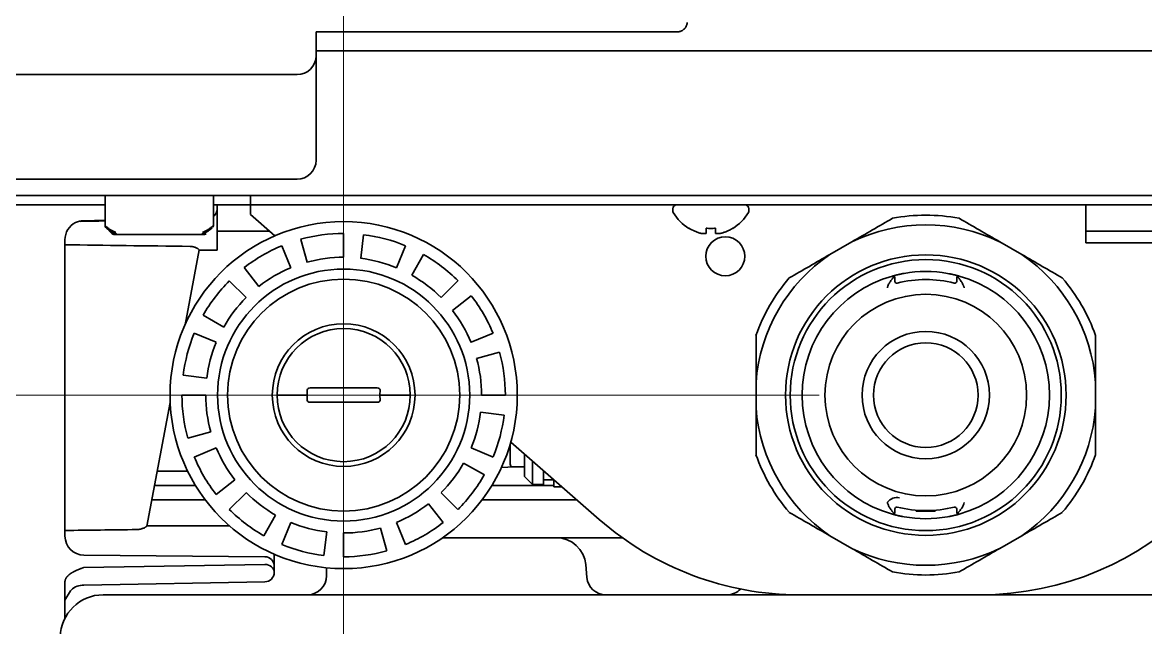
# Model space of a CAD drawing. Extents: x 6327 to 10269, y -393 to 3036.
# Drawn here: x 6773.2 to 6891.3, y 1325.6 to 1389.2 of the extents above; entities that cross this region are included whole.
import ezdxf

# ---------------------------------------------------------------- set-up
doc = ezdxf.new("R2010")
doc.units = 0
doc.header["$LTSCALE"] = 5
doc.layers.get('0').update_dxf_attribs({"linetype": 'CONTINUOUS', "lineweight": 0})
doc.layers.add('1', color=7, linetype='CONTINUOUS', true_color=0xffffff)

msp = doc.modelspace()

# ---------------------------------------------------------------- linework, layer by layer
at = {"color": 4}
for p, q in [((6806.97, 1400.03), (6806.97, 1300.03)), ((6756.97, 1350.03), (6856.97, 1350.03))]:
    msp.add_line(p, q, dxfattribs=at)
at = {"layer": '1', "color": 7, "linetype": 'Continuous', "lineweight": 35}
for p, q in [((6804.07, 1387.27), (6804.07, 1388.24)), ((6842.01, 1388.23), (6804.07, 1388.23)), ((6804.07, 1385.73), (6804.07, 1387.27)), ((6804.07, 1386.23), (7053.27, 1386.23)), ((6804.07, 1379.73), (6804.07, 1385.73)), ((6695.07, 1383.73), (6802.07, 1383.73)), ((6804.07, 1374.73), (6804.07, 1379.73)), ((6802.07, 1372.73), (6695.07, 1372.73)), ((6339.57, 1371.03), (7085.57, 1371.03)), ((6781.88, 1370.97), (6781.87, 1371.03)), ((6781.88, 1371), (6781.88, 1367.85)), ((6793.27, 1371.03), (6793.27, 1370.97)), ((6793.27, 1367.85), (6793.27, 1371)), ((6797.19, 1370.03), (6797.19, 1371.03)), ((6781.88, 1370.03), (6771.4, 1370.03)), ((6797.19, 1370.03), (6793.27, 1370.03)), ((6793.67, 1370.03), (6793.67, 1369.6)), ((6797.19, 1369.03), (6797.19, 1370.03)), ((6797.19, 1370.03), (6802.19, 1370.03)), ((6913.07, 1370.03), (6802.19, 1370.03)), ((6885.01, 1369.03), (6885.01, 1370.03)), ((6793.67, 1365.28), (6793.67, 1369.56)), ((6797.19, 1369.03), (6799.75, 1366.79)), ((6841.57, 1369.63), (6841.57, 1369.43)), ((6849.57, 1369.43), (6849.57, 1369.63)), ((6885.01, 1369.03), (6885.01, 1366.03)), ((6781.88, 1368.41), (6779.63, 1368.37)), ((6781.88, 1367.85), (6781.94, 1367.82)), ((6781.95, 1367.68), (6782.63, 1367)), ((6793.2, 1367.68), (6793.27, 1367.85)), ((6798.75, 1367.28), (6793.67, 1367.28)), ((6799.19, 1367.28), (6798.75, 1367.28)), ((6843.27, 1367.55), (6843.27, 1367.58)), ((6847.87, 1367.58), (6847.87, 1367.55)), ((6885.01, 1367.28), (6896.33, 1367.28)), ((6777.67, 1366.37), (6777.67, 1335.2)), ((6783.24, 1366.93), (6782.8, 1366.93)), ((6783.68, 1366.93), (6783.24, 1366.93)), ((6787.14, 1366.93), (6783.68, 1366.93)), ((6788.01, 1366.93), (6787.14, 1366.93)), ((6791.47, 1366.93), (6788.01, 1366.93)), ((6791.9, 1366.93), (6791.47, 1366.93)), ((6792.34, 1366.93), (6791.9, 1366.93)), ((6803.12, 1364), (6802.45, 1366.41)), ((6806.97, 1364.53), (6806.97, 1367.03)), ((6808.76, 1364.42), (6809.07, 1366.9)), ((6860.41, 1366.15), (6858.09, 1364.82)), ((6878.26, 1364.82), (6875.94, 1366.15)), ((6791.78, 1365.29), (6790.29, 1357.42)), ((6791.77, 1365.28), (6793.67, 1365.28)), ((6800.47, 1365.73), (6801.42, 1363.42)), ((6813.48, 1365.73), (6812.52, 1363.42)), ((6885.01, 1366.03), (6896.33, 1366.03)), ((6814.13, 1362.64), (6815.36, 1364.81)), ((6798.06, 1361.46), (6796.52, 1363.44)), ((6794.95, 1362.05), (6796.72, 1360.28)), ((6818.99, 1362.05), (6817.23, 1360.28)), ((6864.92, 1362.35), (6864.92, 1361.99)), ((6871.42, 1361.99), (6871.42, 1362.35)), ((6818.41, 1358.94), (6820.38, 1360.48)), ((6794.36, 1357.18), (6792.19, 1358.42)), ((6791.27, 1356.53), (6793.58, 1355.58)), ((6822.68, 1356.53), (6820.37, 1355.58)), ((6820.95, 1353.88), (6823.36, 1354.55)), ((6792.58, 1351.81), (6790.1, 1352.12)), ((6803.44, 1350.78), (6804.4, 1350.78)), ((6804.4, 1350.78), (6805.14, 1350.78)), ((6804.4, 1350.78), (6805.14, 1350.78)), ((6808.8, 1350.78), (6805.14, 1350.78)), ((6808.8, 1350.78), (6809.54, 1350.78)), ((6809.54, 1350.78), (6810.5, 1350.78)), ((6850.32, 1351.36), (6850.32, 1348.69)), ((6886.02, 1348.69), (6886.02, 1351.36)), ((6792.47, 1350.03), (6789.97, 1350.03)), ((6800.97, 1350.03), (6802.69, 1350.03)), ((6803.15, 1350.58), (6803.15, 1350.03)), ((6803.15, 1350.03), (6803.15, 1349.48)), ((6810.79, 1350.03), (6810.8, 1350.58)), ((6810.8, 1349.48), (6810.79, 1350.03)), ((6811.26, 1350.03), (6812.97, 1350.03)), ((6821.47, 1350.03), (6823.97, 1350.03)), ((6788.74, 1349.24), (6786.28, 1336.26)), ((6804.4, 1349.28), (6803.44, 1349.28)), ((6805.14, 1349.28), (6804.4, 1349.28)), ((6805.14, 1349.28), (6804.4, 1349.28)), ((6805.14, 1349.28), (6808.8, 1349.28)), ((6809.54, 1349.28), (6808.8, 1349.28)), ((6810.5, 1349.28), (6809.54, 1349.28)), ((6821.36, 1348.24), (6823.84, 1347.93)), ((6793, 1346.17), (6790.59, 1345.5)), ((6824.47, 1342.78), (6824.47, 1344.85)), ((6824.54, 1345.09), (6833.84, 1336.95)), ((6791.27, 1343.52), (6793.58, 1344.48)), ((6822.68, 1343.52), (6820.37, 1344.48)), ((6825.97, 1343.84), (6825.97, 1341.48)), ((6819.58, 1342.87), (6821.76, 1341.64)), ((6823.57, 1342.43), (6824.9, 1342.48)), ((6824.77, 1342.48), (6825.97, 1342.48)), ((6826.82, 1343.09), (6826.82, 1340.63)), ((6787.38, 1342.03), (6790.57, 1342.03)), ((6825.97, 1341.48), (6826.82, 1340.63)), ((6827.97, 1342.08), (6827.97, 1340.63)), ((6787.09, 1340.53), (6791.39, 1340.53)), ((6795.54, 1341.11), (6793.56, 1339.58)), ((6822.56, 1340.53), (6829.07, 1340.53)), ((6826.82, 1340.63), (6827.97, 1340.63)), ((6827.97, 1341.13), (6829.07, 1341.13)), ((6829.07, 1341.13), (6829.07, 1340.38)), ((6829.07, 1340.38), (6829.93, 1340.38)), ((6792.41, 1339.03), (6786.81, 1339.03)), ((6794.95, 1338.01), (6796.72, 1339.77)), ((6818.99, 1338.01), (6817.23, 1339.77)), ((6831.47, 1339.03), (6821.54, 1339.03)), ((6815.89, 1338.59), (6817.42, 1336.62)), ((6864.92, 1338.06), (6864.92, 1337.7)), ((6867.17, 1337.92), (6867.17, 1337.83)), ((6869.17, 1337.83), (6867.17, 1337.83)), ((6869.17, 1337.92), (6869.17, 1337.83)), ((6871.42, 1337.7), (6871.42, 1338.06)), ((6799.82, 1337.41), (6798.58, 1335.24)), ((6800.47, 1334.32), (6801.42, 1336.63)), ((6813.48, 1334.32), (6812.52, 1336.63)), ((6794.97, 1336.28), (6786.29, 1336.28)), ((6805.19, 1335.64), (6804.88, 1333.16)), ((6806.97, 1335.53), (6806.97, 1333.03)), ((6810.83, 1336.05), (6811.5, 1333.64)), ((6817.37, 1335.03), (6829.33, 1335.03)), ((6829.33, 1335.03), (6836.26, 1335.03)), ((6858.09, 1335.24), (6860.41, 1333.9)), ((6875.94, 1333.9), (6878.26, 1335.24)), ((6779.66, 1333.2), (6798.68, 1333.03)), ((6799.67, 1333.3), (6799.67, 1332.03)), ((6779.64, 1331.9), (6798.69, 1332.23)), ((6799.67, 1332.03), (6799.67, 1331.39)), ((6805.17, 1331.03), (6805.17, 1331.87)), ((6832.42, 1332.2), (6832.54, 1330.85)), ((6777.67, 1330.39), (6777.67, 1326.57)), ((6798.69, 1330.39), (6779.64, 1330.06)), ((6798.69, 1330.39), (6779.64, 1330.06)), ((6778.26, 1329.46), (6777.67, 1328.48)), ((6781.68, 1329.03), (6781.88, 1329.03)), ((6781.88, 1329.03), (6783.62, 1329.03)), ((6783.62, 1329.03), (6783.62, 1329.03)), ((6783.62, 1329.03), (6784.32, 1329.03)), ((6784.32, 1329.03), (6787.57, 1329.03)), ((6787.57, 1329.03), (6792.88, 1329.03)), ((6792.88, 1329.03), (6813.05, 1329.03)), ((6819.85, 1329.03), (6823.8, 1329.03)), ((6830.87, 1329.03), (6832.19, 1329.03)), ((6832.19, 1329.03), (6835.04, 1329.03)), ((6835.04, 1329.03), (6854.92, 1329.03)), ((6873.84, 1329.03), (6854.92, 1329.03)), ((6874.5, 1329.03), (6877.04, 1329.03)), ((6884.77, 1329.03), (6909.57, 1329.03))]:
    msp.add_line(p, q, dxfattribs=at)
for centre, radius in [((6806.97, 1350.03), 18.25), ((6847.09, 1364.63), 2.05), ((6868.17, 1350.03), 14.75), ((6868.17, 1350.03), 14.25), ((6806.97, 1350.03), 13.25), ((6806.97, 1350.03), 12.2), ((6868.17, 1350.03), 10.6), ((6806.97, 1350.03), 7.5), ((6868.17, 1350.03), 6.7), ((6868.17, 1350.03), 5.5)]:
    msp.add_circle(centre, radius, dxfattribs=at)
for centre, radius, start, end in [((6802.07, 1385.73), 2, 270, 0), ((6802.07, 1374.73), 2, 270, 0), ((6841.97, 1369.63), 0.4, 90, 180), ((6849.17, 1369.63), 0.4, 0, 90), ((6792.67, 1369.6), 1, 306.5958, 0), ((6841.97, 1369.43), 0.4, 180, 210.3012), ((6845.77, 1371.65), 4.8, 210.3012, 238.6074), ((6845.37, 1371.65), 4.8, 301.3459, 329.6988), ((6849.17, 1369.43), 0.4, 329.6988, 0), ((6868.17, 1350.03), 18.92, 79.3395, 100.6605), ((6779.67, 1366.37), 2, 116.0619, 180), ((6845.57, 1371.33), 3.78, 262.3959, 269.9965), ((6845.57, 1371.33), 3.78, 270.0035, 277.6041), ((6868.17, 1350.03), 17.9, 64.2835, 115.7165), ((6782.8, 1367.18), 0.25, 225, 270), ((6792.34, 1367.18), 0.25, 270, 315), ((6806.97, 1350.03), 17, 90, 105.4286), ((6806.97, 1350.03), 17, 67.5, 82.9286), ((6806.97, 1350.03), 17, 112.5, 127.9286), ((6806.97, 1350.03), 14.5, 90, 105.4286), ((6806.97, 1350.03), 14.5, 67.5, 82.9286), ((6806.97, 1350.03), 17, 45, 60.4286), ((6868.17, 1350.03), 17.9, 124.2835, 175.7165), ((6868.17, 1350.03), 17.9, 4.2835, 55.7165), ((6806.97, 1350.03), 14.5, 112.5, 127.9286), ((6806.97, 1350.03), 14.5, 45, 60.4286), ((6868.17, 1350.03), 13, 79.8759, 100.1241), ((6806.97, 1350.03), 17, 135, 150.4286), ((6868.17, 1350.03), 18.92, 139.3395, 160.6605), ((6868.17, 1350.03), 13, 105.6364, 254.3636), ((6865.12, 1361.99), 0.2, 180, 284.2979), ((6868.17, 1350.03), 12.15, 75.7021, 104.2979), ((6871.22, 1361.99), 0.2, 255.7021, 0), ((6868.17, 1350.03), 13, 285.6364, 74.3636), ((6868.17, 1350.03), 18.92, 19.3395, 40.6605), ((6806.97, 1350.03), 14.5, 135, 150.4286), ((6806.97, 1350.03), 17, 22.5, 37.9286), ((6873.84, 1361.03), 32, 270, 0), ((6806.97, 1350.03), 14.5, 22.5, 37.9286), ((6806.97, 1350.03), 7, 90, 180), ((6806.97, 1350.03), 7, 360, 90), ((6806.97, 1350.03), 17, 157.5, 172.9286), ((6806.97, 1350.03), 14.5, 157.5, 172.9286), ((6806.97, 1350.03), 17, 0, 15.4286), ((6806.97, 1350.03), 14.5, 0, 15.4286), ((6806.97, 1350.03), 17, 180, 195.4286), ((6806.97, 1350.03), 14.5, 180, 195.4286), ((6806.97, 1350.03), 7, 180, 0), ((6868.17, 1350.03), 17.9, 184.2835, 235.7165), ((6868.17, 1350.03), 17.9, 304.2835, 355.7165), ((6806.97, 1350.03), 14.5, 337.5, 352.9286), ((6806.97, 1350.03), 17, 337.5, 352.9286), ((6806.97, 1350.03), 14.5, 202.5, 217.9286), ((6868.17, 1350.03), 18.92, 199.3395, 220.6605), ((6868.17, 1350.03), 18.92, 319.3395, 340.6605), ((6806.97, 1350.03), 17, 202.5, 217.9286), ((6806.97, 1350.03), 14.5, 315, 330.4286), ((6824.77, 1342.78), 0.3, 180, 270), ((6806.97, 1350.03), 17, 315, 330.4286), ((6806.97, 1350.03), 14.5, 225, 240.4286), ((6865.12, 1338.06), 1.2, 75.7023, 146.06), ((6806.97, 1350.03), 17, 225, 240.4286), ((6806.97, 1350.03), 14.5, 292.5, 307.9286), ((6865.12, 1338.06), 0.2, 75.7021, 180), ((6868.17, 1350.03), 12.15, 255.7021, 284.2979), ((6871.22, 1338.06), 0.2, 0, 104.2979), ((6806.97, 1350.03), 14.5, 247.5, 262.9286), ((6806.97, 1350.03), 17, 292.5, 307.9286), ((6854.92, 1361.03), 32, 228.8052, 270), ((6868.17, 1350.03), 13, 259.8759, 280.1241), ((6806.97, 1350.03), 14.5, 270, 285.4286), ((6779.67, 1335.2), 2, 180, 269.5278), ((6806.97, 1350.03), 17, 247.5, 262.9286), ((6829.33, 1331.93), 3.1, 5, 90), ((6798.67, 1332.03), 1, 0, 89.5), ((6806.97, 1350.03), 17, 270, 285.4286), ((6868.17, 1350.03), 17.9, 244.2835, 295.7165), ((6798.67, 1331.39), 1, 271, 0), ((6803.17, 1331.03), 2, 270, 0), ((6834.53, 1331.03), 2, 185, 270), ((6868.17, 1350.03), 18.92, 259.3395, 280.6605), ((6847.27, 1331.03), 2, 270, 315.8928), ((6781.68, 1324.53), 4.5, 90, 179)]:
    msp.add_arc(centre, radius, start, end, dxfattribs=at)
for centre, major_axis, ratio, start_param, end_param in [((6782.13, 1367.85), (-0.173, -0.181), 1, 5.474424, 6.283144), ((6782.16, 1367.82), (-0.173, -0.18), 0.780781, 5.355474, 6.257053), ((6865.08, 1367.53), (131.19, 0.01), 0.017151, 3.98317, 4.110917), ((6803.44, 1350.58), (-0.296, 0.003), 0.67619, 4.728153, 6.29895), ((6810.5, 1350.58), (0.296, 0.003), 0.67619, 6.267421, 7.838217), ((6803.44, 1349.48), (0.296, 0.003), 0.67619, 3.125828, 4.696625), ((6810.5, 1349.48), (-0.296, 0.003), 0.67619, 1.586561, 3.157357), ((6858.74, 1334.03), (131.19, 0.01), 0.017151, 2.165777, 2.23696), ((6798.67, 1331.39), (-1, 0), 0.838444, 3.141593, 4.694936)]:
    msp.add_ellipse(centre, major_axis=major_axis, ratio=ratio, start_param=start_param, end_param=end_param, dxfattribs=at)
for points, degree, knots in [([(6843.07, 1389.22), (6843.07, 1389.15), (6843.07, 1389.08), (6843.04, 1388.98), (6843.04, 1388.95), (6843.02, 1388.9), (6843.01, 1388.89), (6843, 1388.86), (6843, 1388.84), (6842.96, 1388.76), (6842.93, 1388.71), (6842.88, 1388.64), (6842.87, 1388.62), (6842.85, 1388.6), (6842.81, 1388.56), (6842.75, 1388.5), (6842.7, 1388.46), (6842.66, 1388.43), (6842.65, 1388.42), (6842.62, 1388.4), (6842.61, 1388.39), (6842.53, 1388.35), (6842.47, 1388.32), (6842.38, 1388.28), (6842.35, 1388.27), (6842.28, 1388.26), (6842.25, 1388.25), (6842.15, 1388.23), (6842.08, 1388.23), (6842.01, 1388.23)], 3, [0, 0, 0, 0, 0.125, 0.125, 0.1875, 0.1875, 0.21875, 0.21875, 0.25, 0.25, 0.375, 0.375, 0.40625, 0.40625, 0.4375, 0.5, 0.5625, 0.5625, 0.59375, 0.59375, 0.625, 0.625, 0.75, 0.75, 0.8125, 0.8125, 0.875, 0.875, 1, 1, 1, 1]), ([(6864.67, 1368.62), (6863.98, 1368.22), (6863.28, 1367.81), (6861.86, 1366.99), (6861.14, 1366.57), (6860.41, 1366.15)], 3, [0, 0, 0, 0, 0.5, 0.5, 1, 1, 1, 1]), ([(6875.94, 1366.15), (6875.21, 1366.57), (6874.49, 1366.99), (6873.07, 1367.81), (6872.37, 1368.22), (6871.67, 1368.62)], 3, [0, 0, 0, 0, 0.5, 0.5, 1, 1, 1, 1]), ([(6778.79, 1368.17), (6778.85, 1368.2), (6778.91, 1368.22), (6779.01, 1368.26), (6779.04, 1368.27), (6779.11, 1368.29), (6779.14, 1368.3), (6779.25, 1368.33), (6779.32, 1368.34), (6779.44, 1368.36), (6779.48, 1368.36), (6779.53, 1368.37), (6779.55, 1368.37), (6779.59, 1368.37), (6779.61, 1368.37), (6779.63, 1368.37)], 3, [0, 0, 0, 0, 0.25, 0.25, 0.375, 0.375, 0.5, 0.5, 0.75, 0.75, 0.875, 0.875, 0.9375, 0.9375, 1, 1, 1, 1]), ([(6781.94, 1367.82), (6782.03, 1367.74), (6782.12, 1367.66), (6782.29, 1367.52), (6782.38, 1367.46), (6782.65, 1367.29), (6782.83, 1367.21), (6783.02, 1367.18)], 3, [0, 0, 0, 0, 0.25, 0.25, 0.5, 0.5, 1, 1, 1, 1]), ([(6783.08, 1367), (6783.03, 1367.01), (6782.98, 1367.02), (6782.91, 1367.04), (6782.89, 1367.05), (6782.84, 1367.06), (6782.82, 1367.07), (6782.7, 1367.12), (6782.61, 1367.17), (6782.42, 1367.28), (6782.24, 1367.41), (6782.07, 1367.56), (6781.98, 1367.64)], 3, [0, 0, 0, 0, 0.125, 0.125, 0.1875, 0.1875, 0.25, 0.25, 0.5, 0.5, 0.75, 1, 1, 1, 1]), ([(6793.16, 1367.64), (6793.12, 1367.6), (6793.08, 1367.56), (6792.99, 1367.48), (6792.94, 1367.45), (6792.81, 1367.34), (6792.72, 1367.28), (6792.45, 1367.11), (6792.26, 1367.03), (6792.06, 1367)], 3, [0, 0, 0, 0, 0.125, 0.125, 0.25, 0.25, 0.5, 0.5, 1, 1, 1, 1]), ([(6792.12, 1367.18), (6792.31, 1367.21), (6792.5, 1367.29), (6792.76, 1367.46), (6792.85, 1367.52), (6792.99, 1367.63), (6793.03, 1367.66), (6793.12, 1367.74), (6793.16, 1367.78), (6793.2, 1367.82)], 3, [0, 0, 0, 0, 0.5, 0.5, 0.75, 0.75, 0.875, 0.875, 1, 1, 1, 1]), ([(6843.27, 1367.58), (6843.48, 1367.46), (6843.69, 1367.35), (6844.01, 1367.21), (6844.12, 1367.17), (6844.34, 1367.09), (6844.46, 1367.06), (6844.57, 1367.03)], 3, [0, 0, 0, 0, 0.5, 0.5, 0.75, 0.75, 1, 1, 1, 1]), ([(6846.07, 1367.58), (6846.07, 1367.46), (6846.07, 1367.35), (6846.07, 1367.21), (6846.07, 1367.17), (6846.07, 1367.09), (6846.07, 1367.06), (6846.07, 1367.03)], 3, [0, 0, 0, 0, 0.5, 0.5, 0.75, 0.75, 1, 1, 1, 1]), ([(6791.78, 1365.29), (6791.78, 1365.3), (6791.77, 1365.31), (6791.76, 1365.33), (6791.75, 1365.34), (6791.74, 1365.35), (6791.73, 1365.36), (6791.7, 1365.39), (6791.67, 1365.41), (6791.62, 1365.44), (6791.6, 1365.45), (6791.57, 1365.47), (6791.55, 1365.48), (6791.49, 1365.52), (6791.44, 1365.54), (6791.36, 1365.57), (6791.34, 1365.58), (6791.28, 1365.6), (6791.26, 1365.6), (6791.17, 1365.63), (6791.11, 1365.64), (6790.98, 1365.66), (6790.91, 1365.67), (6790.85, 1365.67)], 3, [0, 0, 0, 0, 0.125, 0.125, 0.1875, 0.1875, 0.25, 0.25, 0.375, 0.375, 0.4375, 0.4375, 0.5, 0.5, 0.625, 0.625, 0.6875, 0.6875, 0.75, 0.75, 0.875, 0.875, 1, 1, 1, 1]), ([(6858.09, 1364.82), (6857.36, 1364.39), (6856.64, 1363.98), (6855.22, 1363.16), (6854.52, 1362.75), (6853.82, 1362.35)], 3, [0, 0, 0, 0, 0.5, 0.5, 1, 1, 1, 1]), ([(6882.52, 1362.35), (6881.83, 1362.75), (6881.13, 1363.16), (6879.71, 1363.98), (6878.99, 1364.39), (6878.26, 1364.82)], 3, [0, 0, 0, 0, 0.5, 0.5, 1, 1, 1, 1]), ([(6864.67, 1362.55), (6864.67, 1362.55), (6864.68, 1362.55), (6864.7, 1362.55), (6864.71, 1362.56), (6864.73, 1362.56), (6864.74, 1362.56), (6864.75, 1362.57), (6864.76, 1362.57), (6864.8, 1362.58), (6864.83, 1362.59), (6864.89, 1362.61), (6864.9, 1362.61), (6864.93, 1362.61), (6864.94, 1362.62), (6864.98, 1362.63), (6865, 1362.63), (6865.09, 1362.66), (6865.15, 1362.67), (6865.23, 1362.69), (6865.25, 1362.69), (6865.28, 1362.7), (6865.34, 1362.71), (6865.43, 1362.73), (6865.5, 1362.75), (6865.56, 1362.76), (6865.57, 1362.76), (6865.61, 1362.77), (6865.63, 1362.78), (6865.73, 1362.79), (6865.81, 1362.81), (6865.89, 1362.82)], 3, [0, 0, 0, 0, 0.118872, 0.118872, 0.18181, 0.18181, 0.213279, 0.213279, 0.244748, 0.244748, 0.370623, 0.370623, 0.402092, 0.402092, 0.433561, 0.433561, 0.496498, 0.496498, 0.622374, 0.622374, 0.653843, 0.653843, 0.685312, 0.748249, 0.811187, 0.811187, 0.842656, 0.842656, 0.874125, 0.874125, 1, 1, 1, 1]), ([(6864.84, 1362.51), (6864.83, 1362.52), (6864.82, 1362.53), (6864.79, 1362.54), (6864.77, 1362.55), (6864.74, 1362.55), (6864.73, 1362.55), (6864.7, 1362.55), (6864.68, 1362.55), (6864.67, 1362.55)], 3, [0, 0, 0, 0, 0.25, 0.25, 0.5, 0.5, 0.75, 0.75, 1, 1, 1, 1]), ([(6870.46, 1362.82), (6870.54, 1362.81), (6870.62, 1362.79), (6870.73, 1362.77), (6870.77, 1362.76), (6870.83, 1362.75), (6870.84, 1362.75), (6870.88, 1362.74), (6870.9, 1362.74), (6870.99, 1362.72), (6871.06, 1362.7), (6871.16, 1362.68), (6871.19, 1362.67), (6871.24, 1362.66), (6871.25, 1362.66), (6871.28, 1362.65), (6871.3, 1362.64), (6871.37, 1362.63), (6871.42, 1362.61), (6871.49, 1362.6), (6871.51, 1362.59), (6871.55, 1362.58), (6871.58, 1362.57), (6871.61, 1362.56), (6871.63, 1362.56), (6871.63, 1362.56), (6871.64, 1362.55), (6871.65, 1362.55), (6871.67, 1362.55), (6871.68, 1362.55), (6871.68, 1362.55)], 3, [0, 0, 0, 0, 0.12544, 0.12544, 0.188159, 0.188159, 0.219519, 0.219519, 0.250879, 0.250879, 0.376319, 0.376319, 0.439038, 0.439038, 0.470398, 0.470398, 0.501758, 0.501758, 0.627198, 0.627198, 0.689917, 0.689917, 0.752637, 0.815357, 0.815357, 0.846717, 0.846717, 0.878077, 0.878077, 1, 1, 1, 1]), ([(6864.13, 1361.32), (6864.13, 1361.33), (6864.13, 1361.34), (6864.14, 1361.35), (6864.15, 1361.38), (6864.16, 1361.43), (6864.18, 1361.47), (6864.22, 1361.56), (6864.24, 1361.62), (6864.28, 1361.71), (6864.3, 1361.73), (6864.32, 1361.79), (6864.34, 1361.82), (6864.39, 1361.89), (6864.42, 1361.95), (6864.45, 1361.99)], 3, [0, 0, 0, 0, 0.03125, 0.03125, 0.0625, 0.125, 0.25, 0.25, 0.5, 0.5, 0.625, 0.625, 0.75, 0.75, 1, 1, 1, 1]), ([(6864.45, 1361.99), (6864.49, 1362.04), (6864.53, 1362.09), (6864.58, 1362.17), (6864.6, 1362.19), (6864.64, 1362.24), (6864.65, 1362.26), (6864.7, 1362.33), (6864.73, 1362.37), (6864.77, 1362.42), (6864.78, 1362.43), (6864.79, 1362.44), (6864.8, 1362.45), (6864.82, 1362.48), (6864.83, 1362.5), (6864.84, 1362.51)], 3, [0, 0, 0, 0, 0.25, 0.25, 0.375, 0.375, 0.5, 0.5, 0.75, 0.75, 0.8125, 0.8125, 0.875, 0.875, 1, 1, 1, 1]), ([(6864.84, 1362.51), (6864.86, 1362.5), (6864.87, 1362.49), (6864.89, 1362.47), (6864.9, 1362.45), (6864.91, 1362.42), (6864.91, 1362.41), (6864.92, 1362.38), (6864.92, 1362.37), (6864.92, 1362.35)], 3, [0, 0, 0, 0, 0.25, 0.25, 0.5, 0.5, 0.75, 0.75, 1, 1, 1, 1]), ([(6871.89, 1361.99), (6871.85, 1362.04), (6871.82, 1362.09), (6871.75, 1362.19), (6871.71, 1362.24), (6871.66, 1362.3), (6871.64, 1362.32), (6871.61, 1362.37), (6871.6, 1362.39), (6871.55, 1362.45), (6871.53, 1362.48), (6871.5, 1362.51)], 3, [0, 0, 0, 0, 0.25, 0.25, 0.5, 0.5, 0.625, 0.625, 0.75, 0.75, 1, 1, 1, 1]), ([(6872.22, 1361.32), (6872.22, 1361.33), (6872.21, 1361.34), (6872.21, 1361.35), (6872.2, 1361.38), (6872.18, 1361.43), (6872.16, 1361.48), (6872.14, 1361.53), (6872.13, 1361.56), (6872.1, 1361.62), (6872.09, 1361.65), (6872.05, 1361.73), (6872.02, 1361.79), (6871.96, 1361.89), (6871.93, 1361.94), (6871.89, 1361.99)], 3, [0, 0, 0, 0, 0.03125, 0.03125, 0.0625, 0.125, 0.25, 0.25, 0.375, 0.375, 0.5, 0.5, 0.75, 0.75, 1, 1, 1, 1]), ([(6850.32, 1356.29), (6850.32, 1355.49), (6850.32, 1354.68), (6850.32, 1353.04), (6850.32, 1352.21), (6850.32, 1351.36)], 3, [0, 0, 0, 0, 0.5, 0.5, 1, 1, 1, 1]), ([(6886.02, 1351.36), (6886.02, 1352.21), (6886.02, 1353.04), (6886.02, 1354.68), (6886.02, 1355.49), (6886.02, 1356.29)], 3, [0, 0, 0, 0, 0.5, 0.5, 1, 1, 1, 1]), ([(6800.97, 1350.03), (6800.91, 1350.03), (6800.84, 1350.03), (6800.75, 1350.03), (6800.71, 1350.03), (6800.65, 1350.03), (6800.62, 1350.03), (6800.53, 1350.03), (6800.47, 1350.03), (6800.4, 1350.03), (6800.39, 1350.03), (6800.36, 1350.03), (6800.35, 1350.03), (6800.31, 1350.03), (6800.29, 1350.03), (6800.22, 1350.03), (6800.18, 1350.03), (6800.13, 1350.03), (6800.12, 1350.03), (6800.11, 1350.03), (6800.08, 1350.03), (6800.05, 1350.03), (6800.03, 1350.03), (6800.01, 1350.03), (6800.01, 1350.03), (6800, 1350.03), (6800, 1350.03), (6799.99, 1350.03), (6799.98, 1350.03), (6799.98, 1350.03), (6799.98, 1350.03), (6799.97, 1350.03), (6799.97, 1350.03), (6799.97, 1350.03), (6799.97, 1350.03)], 3, [0, 0, 0, 0, 0.125046, 0.125046, 0.187569, 0.187569, 0.250091, 0.250091, 0.375137, 0.375137, 0.406399, 0.406399, 0.43766, 0.43766, 0.500183, 0.500183, 0.625229, 0.625229, 0.65649, 0.65649, 0.687751, 0.750274, 0.812797, 0.812797, 0.844059, 0.844059, 0.87532, 0.87532, 0.937843, 0.937843, 0.953473, 0.953473, 0.969104, 1, 1, 1, 1]), ([(6813.97, 1350.03), (6813.97, 1350.03), (6813.97, 1350.03), (6813.97, 1350.03), (6813.97, 1350.03), (6813.97, 1350.03), (6813.97, 1350.03), (6813.96, 1350.03), (6813.96, 1350.03), (6813.95, 1350.03), (6813.95, 1350.03), (6813.94, 1350.03), (6813.93, 1350.03), (6813.92, 1350.03), (6813.9, 1350.03), (6813.86, 1350.03), (6813.84, 1350.03), (6813.82, 1350.03), (6813.81, 1350.03), (6813.77, 1350.03), (6813.73, 1350.03), (6813.66, 1350.03), (6813.63, 1350.03), (6813.59, 1350.03), (6813.58, 1350.03), (6813.56, 1350.03), (6813.54, 1350.03), (6813.47, 1350.03), (6813.42, 1350.03), (6813.33, 1350.03), (6813.29, 1350.03), (6813.23, 1350.03), (6813.2, 1350.03), (6813.1, 1350.03), (6813.04, 1350.03), (6812.97, 1350.03)], 3, [0, 0, 0, 0, 0.031189, 0.031189, 0.046815, 0.046815, 0.062441, 0.062441, 0.124945, 0.124945, 0.156197, 0.156197, 0.187449, 0.187449, 0.249953, 0.312457, 0.343709, 0.343709, 0.374961, 0.374961, 0.499969, 0.499969, 0.562473, 0.562473, 0.593725, 0.593725, 0.624976, 0.624976, 0.749984, 0.749984, 0.812488, 0.812488, 0.874992, 0.874992, 1, 1, 1, 1]), ([(6850.32, 1348.69), (6850.32, 1347.85), (6850.32, 1347.02), (6850.32, 1345.37), (6850.32, 1344.56), (6850.32, 1343.76)], 3, [0, 0, 0, 0, 0.5, 0.5, 1, 1, 1, 1]), ([(6886.02, 1343.76), (6886.02, 1344.56), (6886.02, 1345.37), (6886.02, 1347.02), (6886.02, 1347.85), (6886.02, 1348.69)], 3, [0, 0, 0, 0, 0.5, 0.5, 1, 1, 1, 1]), ([(6864.45, 1338.06), (6864.43, 1338.1), (6864.37, 1338.18), (6864.3, 1338.31), (6864.23, 1338.44), (6864.18, 1338.59), (6864.14, 1338.68), (6864.13, 1338.73), (6864.13, 1338.73), (6864.13, 1338.73)], 3, [0, 0, 0, 0, 0.199998, 0.399997, 0.599995, 0.799994, 0.999992, 0.999992, 1, 1, 1, 1]), ([(6864.84, 1337.54), (6864.83, 1337.56), (6864.82, 1337.57), (6864.79, 1337.61), (6864.78, 1337.63), (6864.75, 1337.66), (6864.73, 1337.68), (6864.7, 1337.73), (6864.69, 1337.75), (6864.65, 1337.79), (6864.64, 1337.82), (6864.6, 1337.86), (6864.58, 1337.89), (6864.53, 1337.96), (6864.49, 1338.01), (6864.45, 1338.06)], 3, [0, 0, 0, 0, 0.125, 0.125, 0.25, 0.25, 0.375, 0.375, 0.5, 0.5, 0.625, 0.625, 0.75, 0.75, 1, 1, 1, 1]), ([(6871.89, 1338.06), (6871.85, 1338.01), (6871.82, 1337.96), (6871.75, 1337.86), (6871.71, 1337.82), (6871.66, 1337.75), (6871.64, 1337.73), (6871.61, 1337.69), (6871.6, 1337.67), (6871.55, 1337.61), (6871.53, 1337.57), (6871.5, 1337.54)], 3, [0, 0, 0, 0, 0.25, 0.25, 0.5, 0.5, 0.625, 0.625, 0.75, 0.75, 1, 1, 1, 1]), ([(6853.82, 1337.7), (6854.52, 1337.3), (6855.22, 1336.89), (6856.64, 1336.07), (6857.36, 1335.66), (6858.09, 1335.24)], 3, [0, 0, 0, 0, 0.5, 0.5, 1, 1, 1, 1]), ([(6864.84, 1337.54), (6864.83, 1337.53), (6864.82, 1337.52), (6864.79, 1337.51), (6864.77, 1337.51), (6864.74, 1337.5), (6864.73, 1337.5), (6864.7, 1337.5), (6864.68, 1337.5), (6864.67, 1337.51)], 3, [0, 0, 0, 0, 0.25, 0.25, 0.5, 0.5, 0.75, 0.75, 1, 1, 1, 1]), ([(6865.89, 1337.23), (6865.81, 1337.24), (6865.73, 1337.26), (6865.61, 1337.28), (6865.58, 1337.29), (6865.52, 1337.3), (6865.5, 1337.3), (6865.46, 1337.31), (6865.45, 1337.32), (6865.35, 1337.34), (6865.28, 1337.35), (6865.19, 1337.37), (6865.15, 1337.38), (6865.11, 1337.39), (6865.09, 1337.4), (6865.06, 1337.4), (6865.05, 1337.41), (6864.98, 1337.42), (6864.93, 1337.44), (6864.86, 1337.46), (6864.84, 1337.46), (6864.8, 1337.47), (6864.76, 1337.48), (6864.74, 1337.49), (6864.72, 1337.49), (6864.71, 1337.5), (6864.7, 1337.5), (6864.7, 1337.5), (6864.68, 1337.5), (6864.67, 1337.51), (6864.67, 1337.51)], 3, [0, 0, 0, 0, 0.12544, 0.12544, 0.188159, 0.188159, 0.219519, 0.219519, 0.250879, 0.250879, 0.376319, 0.376319, 0.439038, 0.439038, 0.470398, 0.470398, 0.501758, 0.501758, 0.627198, 0.627198, 0.689917, 0.689917, 0.752637, 0.815357, 0.815357, 0.846717, 0.846717, 0.878077, 0.878077, 1, 1, 1, 1]), ([(6864.84, 1337.54), (6864.86, 1337.55), (6864.87, 1337.56), (6864.89, 1337.59), (6864.9, 1337.6), (6864.91, 1337.63), (6864.91, 1337.64), (6864.92, 1337.67), (6864.92, 1337.69), (6864.92, 1337.7)], 3, [0, 0, 0, 0, 0.25, 0.25, 0.5, 0.5, 0.75, 0.75, 1, 1, 1, 1]), ([(6871.68, 1337.51), (6871.68, 1337.51), (6871.67, 1337.5), (6871.64, 1337.5), (6871.63, 1337.5), (6871.62, 1337.49), (6871.61, 1337.49), (6871.6, 1337.48), (6871.59, 1337.48), (6871.55, 1337.47), (6871.51, 1337.46), (6871.45, 1337.45), (6871.44, 1337.44), (6871.42, 1337.44), (6871.41, 1337.43), (6871.37, 1337.42), (6871.34, 1337.42), (6871.26, 1337.4), (6871.19, 1337.38), (6871.11, 1337.36), (6871.1, 1337.36), (6871.06, 1337.35), (6871.01, 1337.34), (6870.92, 1337.32), (6870.85, 1337.3), (6870.79, 1337.29), (6870.77, 1337.29), (6870.73, 1337.28), (6870.71, 1337.28), (6870.62, 1337.26), (6870.54, 1337.24), (6870.46, 1337.23)], 3, [0, 0, 0, 0, 0.118872, 0.118872, 0.18181, 0.18181, 0.213279, 0.213279, 0.244748, 0.244748, 0.370623, 0.370623, 0.402092, 0.402092, 0.433561, 0.433561, 0.496498, 0.496498, 0.622374, 0.622374, 0.653843, 0.653843, 0.685312, 0.748249, 0.811187, 0.811187, 0.842656, 0.842656, 0.874125, 0.874125, 1, 1, 1, 1]), ([(6871.5, 1337.54), (6871.49, 1337.55), (6871.48, 1337.56), (6871.46, 1337.59), (6871.45, 1337.6), (6871.44, 1337.63), (6871.43, 1337.64), (6871.43, 1337.66), (6871.42, 1337.67), (6871.42, 1337.68), (6871.42, 1337.69), (6871.42, 1337.69), (6871.42, 1337.7), (6871.42, 1337.7)], 3, [0, 0, 0, 0, 0.25, 0.25, 0.5, 0.5, 0.75, 0.75, 0.875, 0.875, 0.9375, 0.9375, 1, 1, 1, 1]), ([(6871.68, 1337.51), (6871.67, 1337.51), (6871.67, 1337.51), (6871.66, 1337.5), (6871.66, 1337.5), (6871.65, 1337.5), (6871.64, 1337.5), (6871.62, 1337.5), (6871.6, 1337.5), (6871.57, 1337.51), (6871.56, 1337.51), (6871.53, 1337.52), (6871.52, 1337.53), (6871.5, 1337.54)], 3, [0, 0, 0, 0, 0.0625, 0.0625, 0.125, 0.125, 0.25, 0.25, 0.5, 0.5, 0.75, 0.75, 1, 1, 1, 1]), ([(6878.26, 1335.24), (6878.99, 1335.66), (6879.71, 1336.07), (6881.13, 1336.89), (6881.83, 1337.3), (6882.52, 1337.7)], 3, [0, 0, 0, 0, 0.5, 0.5, 1, 1, 1, 1]), ([(6785.21, 1335.89), (6785.28, 1335.89), (6785.35, 1335.89), (6785.45, 1335.91), (6785.48, 1335.91), (6785.53, 1335.92), (6785.55, 1335.92), (6785.58, 1335.93), (6785.6, 1335.94), (6785.68, 1335.96), (6785.74, 1335.97), (6785.82, 1336), (6785.85, 1336.01), (6785.9, 1336.03), (6785.93, 1336.04), (6786, 1336.08), (6786.04, 1336.1), (6786.09, 1336.12), (6786.1, 1336.13), (6786.12, 1336.14), (6786.15, 1336.15), (6786.19, 1336.18), (6786.22, 1336.2), (6786.23, 1336.21), (6786.24, 1336.21), (6786.25, 1336.22), (6786.25, 1336.22), (6786.27, 1336.24), (6786.28, 1336.25), (6786.28, 1336.26)], 3, [0, 0, 0, 0, 0.125, 0.125, 0.1875, 0.1875, 0.21875, 0.21875, 0.25, 0.25, 0.375, 0.375, 0.4375, 0.4375, 0.5, 0.5, 0.625, 0.625, 0.65625, 0.65625, 0.6875, 0.75, 0.8125, 0.8125, 0.84375, 0.84375, 0.875, 0.875, 1, 1, 1, 1]), ([(6860.41, 1333.9), (6861.14, 1333.48), (6861.86, 1333.06), (6863.28, 1332.24), (6863.98, 1331.84), (6864.67, 1331.44)], 3, [0, 0, 0, 0, 0.5, 0.5, 1, 1, 1, 1]), ([(6871.67, 1331.44), (6872.37, 1331.84), (6873.07, 1332.24), (6874.49, 1333.06), (6875.21, 1333.48), (6875.94, 1333.9)], 3, [0, 0, 0, 0, 0.5, 0.5, 1, 1, 1, 1]), ([(6777.67, 1330.39), (6777.67, 1330.63), (6777.84, 1330.86), (6777.99, 1331.07), (6778.27, 1331.27), (6778.51, 1331.43), (6778.86, 1331.59), (6779.02, 1331.66), (6779.22, 1331.74), (6779.37, 1331.8), (6779.64, 1331.9)], 2, [0, 0, 0, 0.25, 0.25, 0.5, 0.5, 0.75, 0.75, 0.875, 0.875, 1, 1, 1]), ([(6778.26, 1329.46), (6778.28, 1329.48), (6778.45, 1329.71), (6778.94, 1329.96), (6779.4, 1330.05), (6779.64, 1330.06)], 3, [0, 0, 0, 0, 0.066204, 0.548499, 1, 1, 1, 1]), ([(6813.05, 1329.03), (6813.62, 1329.03), (6814.19, 1329.03), (6815.32, 1329.03), (6815.88, 1329.03), (6817.02, 1329.03), (6817.58, 1329.03), (6818.43, 1329.03), (6818.71, 1329.03), (6819.14, 1329.03), (6819.28, 1329.03), (6819.56, 1329.03), (6819.7, 1329.03), (6819.85, 1329.03)], 3, [0, 0, 0, 0, 0.25, 0.25, 0.5, 0.5, 0.75, 0.75, 0.875, 0.875, 0.9375, 0.9375, 1, 1, 1, 1]), ([(6823.8, 1329.03), (6823.95, 1329.03), (6824.1, 1329.03), (6824.39, 1329.03), (6824.54, 1329.03), (6824.98, 1329.03), (6825.27, 1329.03), (6826.16, 1329.03), (6826.74, 1329.03), (6827.92, 1329.03), (6828.51, 1329.03), (6829.69, 1329.03), (6830.28, 1329.03), (6830.87, 1329.03)], 3, [0, 0, 0, 0, 0.0625, 0.0625, 0.125, 0.125, 0.25, 0.25, 0.5, 0.5, 0.75, 0.75, 1, 1, 1, 1]), ([(6873.84, 1329.03), (6873.91, 1329.03), (6873.98, 1329.03), (6874.12, 1329.03), (6874.2, 1329.03), (6874.35, 1329.03), (6874.43, 1329.03), (6874.5, 1329.03)], 3, [0, 0, 0, 0, 0.31117, 0.31117, 0.655585, 0.655585, 1, 1, 1, 1]), ([(6877.04, 1329.03), (6877.2, 1329.03), (6877.36, 1329.03), (6877.69, 1329.03), (6877.85, 1329.03), (6878.33, 1329.03), (6878.65, 1329.03), (6879.3, 1329.03), (6879.62, 1329.03), (6880.26, 1329.03), (6880.59, 1329.03), (6881.55, 1329.03), (6882.2, 1329.03), (6883.49, 1329.03), (6884.13, 1329.03), (6884.77, 1329.03)], 3, [0, 0, 0, 0, 0.0625, 0.0625, 0.125, 0.125, 0.25, 0.25, 0.375, 0.375, 0.5, 0.5, 0.75, 0.75, 1, 1, 1, 1])]:
    msp.add_open_spline(points, degree=degree, knots=knots, dxfattribs=at)
for points, degree in [([(6779.32, 1368.3), (6780.17, 1368.32), (6781.03, 1368.33), (6781.88, 1368.35)], 3), ([(6781.99, 1367.64), (6782.01, 1367.62)], 1), ([(6845.07, 1367.03), (6845.07, 1367.04), (6845.07, 1367.07), (6845.07, 1367.12), (6845.07, 1367.18), (6845.07, 1367.24), (6845.07, 1367.31), (6845.07, 1367.38), (6845.07, 1367.47), (6845.07, 1367.54), (6845.07, 1367.58)], 3), ([(6846.57, 1367.03), (6846.63, 1367.04), (6846.74, 1367.07), (6846.9, 1367.12), (6847.06, 1367.18), (6847.21, 1367.24), (6847.36, 1367.31), (6847.52, 1367.38), (6847.69, 1367.47), (6847.81, 1367.54), (6847.87, 1367.58)], 3), ([(6844.57, 1367.03), (6844.6, 1367.03), (6844.65, 1367.02), (6844.72, 1367.02), (6844.8, 1367.01), (6844.87, 1367.01), (6844.93, 1367.02), (6845, 1367.02), (6845.05, 1367.03), (6845.07, 1367.03)], 3), ([(6846.07, 1367.03), (6846.1, 1367.03), (6846.14, 1367.02), (6846.22, 1367.02), (6846.29, 1367.01), (6846.36, 1367.01), (6846.43, 1367.02), (6846.5, 1367.02), (6846.55, 1367.03), (6846.57, 1367.03)], 3), ([(6871.5, 1362.51), (6871.52, 1362.53), (6871.56, 1362.55), (6871.62, 1362.56), (6871.66, 1362.55), (6871.68, 1362.55)], 3), ([(6871.42, 1362.35), (6871.42, 1362.37), (6871.43, 1362.41), (6871.45, 1362.47), (6871.48, 1362.5), (6871.5, 1362.51)], 3), ([(6802.97, 1350.03), (6802.94, 1350.03), (6802.88, 1350.03), (6802.79, 1350.03), (6802.72, 1350.03), (6802.69, 1350.03)], 3), ([(6802.97, 1350.03), (6802.94, 1350.03), (6802.88, 1350.03), (6802.79, 1350.03), (6802.72, 1350.03), (6802.69, 1350.03)], 3), ([(6803.15, 1350.03), (6803.14, 1350.03), (6803.11, 1350.03), (6803.04, 1350.03), (6802.99, 1350.03), (6802.97, 1350.03)], 3), ([(6803.15, 1350.03), (6803.14, 1350.03), (6803.11, 1350.03), (6803.04, 1350.03), (6802.99, 1350.03), (6802.97, 1350.03)], 3), ([(6810.79, 1350.03), (6810.81, 1350.03), (6810.84, 1350.03), (6810.9, 1350.03), (6810.95, 1350.03), (6810.98, 1350.03)], 3), ([(6810.79, 1350.03), (6810.81, 1350.03), (6810.84, 1350.03), (6810.9, 1350.03), (6810.95, 1350.03), (6810.98, 1350.03)], 3), ([(6810.98, 1350.03), (6811.01, 1350.03), (6811.06, 1350.03), (6811.16, 1350.03), (6811.22, 1350.03), (6811.26, 1350.03)], 3), ([(6810.98, 1350.03), (6811.01, 1350.03), (6811.06, 1350.03), (6811.16, 1350.03), (6811.22, 1350.03), (6811.26, 1350.03)], 3), ([(6872.22, 1338.73), (6872.19, 1338.64), (6872.13, 1338.47), (6872.02, 1338.25), (6871.94, 1338.12), (6871.89, 1338.06)], 3)]:
    msp.add_open_spline(points, degree=degree, dxfattribs=at)

doc.saveas('drawing.dxf')
